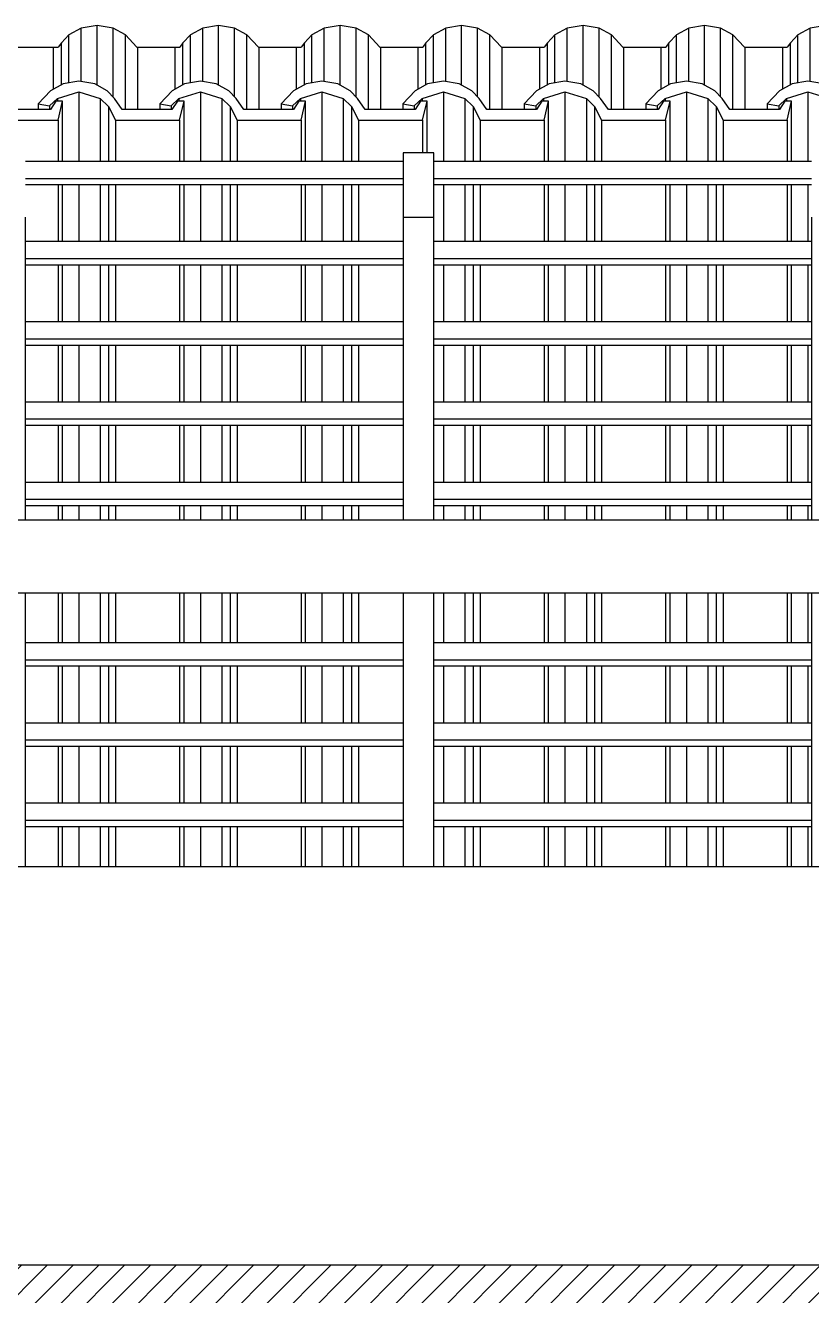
# Model space of a CAD drawing. Header units: metres. Extents: x 49 to 320, y -91 to 27.
# Drawn here: x 223.658 to 224.952, y 23.136 to 25.228 of the extents above; entities that cross this region are included whole.
import ezdxf

# ---------------------------------------------------------------- set-up
doc = ezdxf.new("R2010")
doc.units = ezdxf.units.M
doc.header["$LTSCALE"] = 0.2
for name, color, linetype in [('ARQ-___-___-VST', 9, 'Continuous'), ('ARQ-ALV-BXA', 1, 'Continuous'), ('ARQ-COB', 4, 'Continuous'), ('ARQ-FOR', 2, 'Continuous'), ('ARQ-LAJ', 12, 'Continuous'), ('ARQ-LAJ-___-HTC', 13, 'Continuous')]:
    doc.layers.add(name, color=color, linetype=linetype)

msp = doc.modelspace()

# ---------------------------------------------------------------- hatches: boundary and pattern name
at = {"layer": 'ARQ-LAJ-___-HTC'}
h = msp.add_hatch(dxfattribs=at)
h.set_pattern_fill('_U', color=256, scale=0.03, angle=45, style=0, pattern_type=0)
h.set_pattern_definition([(45, (285.188165, 19.386), (-0.021213203, 0.021213203), [])])
h.paths.add_polyline_path([(218.9259, 23.086), (218.9259, 23.186), (202.7109, 23.186), (202.7109, 23.086)])
h.paths.add_polyline_path([(220.0759, 23.186), (220.0759, 23.086), (236.2909, 23.086), (236.2909, 23.186)])

# ---------------------------------------------------------------- linework, layer by layer
at = {"layer": 'ARQ-___-___-VST'}
for p, q in [((223.7294, 25.2123), (223.7171, 25.1993)), ((223.7498, 25.2234), (223.7294, 25.2123)), ((223.7294, 25.1334), (223.7294, 25.2123)), ((223.7759, 25.2281), (223.7498, 25.2234)), ((223.7498, 25.1357), (223.7498, 25.2234)), ((223.8021, 25.2234), (223.7759, 25.2281)), ((223.7759, 25.1296), (223.7759, 25.2281)), ((223.8225, 25.2123), (223.8021, 25.2234)), ((223.8021, 25.1104), (223.8021, 25.2234)), ((223.8414, 25.192), (223.8225, 25.2123)), ((223.8225, 25.0897), (223.8225, 25.2123)), ((223.9294, 25.2123), (223.9171, 25.1993)), ((223.9498, 25.2234), (223.9294, 25.2123)), ((223.9294, 25.1334), (223.9294, 25.2123)), ((223.9759, 25.2281), (223.9498, 25.2234)), ((223.9498, 25.1357), (223.9498, 25.2234)), ((224.0021, 25.2234), (223.9759, 25.2281)), ((223.9759, 25.1296), (223.9759, 25.2281)), ((224.0225, 25.2123), (224.0021, 25.2234)), ((224.0021, 25.1104), (224.0021, 25.2234)), ((224.0414, 25.192), (224.0225, 25.2123)), ((224.0225, 25.0897), (224.0225, 25.2123)), ((224.1294, 25.2123), (224.1171, 25.1993)), ((224.1498, 25.2234), (224.1294, 25.2123)), ((224.1294, 25.1334), (224.1294, 25.2123)), ((224.1759, 25.2281), (224.1498, 25.2234)), ((224.1498, 25.1357), (224.1498, 25.2234)), ((224.2021, 25.2234), (224.1759, 25.2281)), ((224.1759, 25.1296), (224.1759, 25.2281)), ((224.2225, 25.2123), (224.2021, 25.2234)), ((224.2021, 25.1104), (224.2021, 25.2234)), ((224.2414, 25.192), (224.2225, 25.2123)), ((224.2225, 25.0897), (224.2225, 25.2123)), ((224.3294, 25.2123), (224.3171, 25.1993)), ((224.3498, 25.2234), (224.3294, 25.2123)), ((224.3294, 25.1334), (224.3294, 25.2123)), ((224.3759, 25.2281), (224.3498, 25.2234)), ((224.3498, 25.1357), (224.3498, 25.2234)), ((224.4021, 25.2234), (224.3759, 25.2281)), ((224.3759, 25.1296), (224.3759, 25.2281)), ((224.4225, 25.2123), (224.4021, 25.2234)), ((224.4021, 25.1104), (224.4021, 25.2234)), ((224.4414, 25.192), (224.4225, 25.2123)), ((224.4225, 25.0897), (224.4225, 25.2123)), ((224.5294, 25.2123), (224.5171, 25.1993)), ((224.5498, 25.2234), (224.5294, 25.2123)), ((224.5294, 25.1334), (224.5294, 25.2123)), ((224.5759, 25.2281), (224.5498, 25.2234)), ((224.5498, 25.1357), (224.5498, 25.2234)), ((224.6021, 25.2234), (224.5759, 25.2281)), ((224.5759, 25.1296), (224.5759, 25.2281)), ((224.6225, 25.2123), (224.6021, 25.2234)), ((224.6021, 25.1104), (224.6021, 25.2234)), ((224.6414, 25.192), (224.6225, 25.2123)), ((224.6225, 25.0897), (224.6225, 25.2123)), ((224.7294, 25.2123), (224.7171, 25.1993)), ((224.7498, 25.2234), (224.7294, 25.2123)), ((224.7294, 25.1334), (224.7294, 25.2123)), ((224.7759, 25.2281), (224.7498, 25.2234)), ((224.7498, 25.1357), (224.7498, 25.2234)), ((224.8021, 25.2234), (224.7759, 25.2281)), ((224.7759, 25.1296), (224.7759, 25.2281)), ((224.8225, 25.2123), (224.8021, 25.2234)), ((224.8021, 25.1104), (224.8021, 25.2234)), ((224.8414, 25.192), (224.8225, 25.2123)), ((224.8225, 25.0897), (224.8225, 25.2123)), ((224.9294, 25.2123), (224.9171, 25.1993)), ((224.9498, 25.2234), (224.9294, 25.2123)), ((224.9294, 25.1334), (224.9294, 25.2123)), ((224.9759, 25.2281), (224.9498, 25.2234)), ((224.9498, 25.1357), (224.9498, 25.2234)), ((223.6414, 25.192), (223.7119, 25.192)), ((223.7044, 25.1233), (223.7044, 25.192)), ((223.7171, 25.1993), (223.7119, 25.192)), ((223.7171, 25.1302), (223.7171, 25.1993)), ((223.8414, 25.192), (223.9119, 25.192)), ((223.8428, 25.0897), (223.8428, 25.192)), ((223.9044, 25.1233), (223.9044, 25.192)), ((223.9171, 25.1993), (223.9119, 25.192)), ((223.9171, 25.1302), (223.9171, 25.1993)), ((224.0414, 25.192), (224.1119, 25.192)), ((224.0428, 25.0897), (224.0428, 25.192)), ((224.1044, 25.1233), (224.1044, 25.192)), ((224.1171, 25.1993), (224.1119, 25.192)), ((224.1171, 25.1302), (224.1171, 25.1993)), ((224.2414, 25.192), (224.3119, 25.192)), ((224.2428, 25.0897), (224.2428, 25.192)), ((224.3044, 25.1233), (224.3044, 25.192)), ((224.3171, 25.1993), (224.3119, 25.192)), ((224.3171, 25.1302), (224.3171, 25.1993)), ((224.4414, 25.192), (224.5119, 25.192)), ((224.4428, 25.0897), (224.4428, 25.192)), ((224.5044, 25.1233), (224.5044, 25.192)), ((224.5171, 25.1993), (224.5119, 25.192)), ((224.5171, 25.1302), (224.5171, 25.1993)), ((224.6414, 25.192), (224.7119, 25.192)), ((224.6428, 25.0897), (224.6428, 25.192)), ((224.7044, 25.1233), (224.7044, 25.192)), ((224.7171, 25.1993), (224.7119, 25.192)), ((224.7171, 25.1302), (224.7171, 25.1993)), ((224.8414, 25.192), (224.9119, 25.192)), ((224.8428, 25.0897), (224.8428, 25.192)), ((224.9044, 25.1233), (224.9044, 25.192)), ((224.9171, 25.1993), (224.9119, 25.192)), ((224.9171, 25.1302), (224.9171, 25.1993)), ((223.7107, 25.1075), (223.7107, 25.1035)), ((223.7459, 25.1189), (223.7459, 25.004)), ((223.7812, 25.1075), (223.7812, 25.004)), ((223.9107, 25.1075), (223.9107, 25.1035)), ((223.9459, 25.1189), (223.9459, 25.004)), ((223.9812, 25.1075), (223.9812, 25.004)), ((224.1107, 25.1075), (224.1107, 25.1035)), ((224.1459, 25.1189), (224.1459, 25.004)), ((224.1812, 25.1075), (224.1812, 25.004)), ((224.3107, 25.1075), (224.3107, 25.1035)), ((224.3459, 25.1189), (224.3459, 25.004)), ((224.3812, 25.1075), (224.3812, 25.004)), ((224.5107, 25.1075), (224.5107, 25.1035)), ((224.5459, 25.1189), (224.5459, 25.004)), ((224.5812, 25.1075), (224.5812, 25.004)), ((224.7107, 25.1075), (224.7107, 25.1035)), ((224.7459, 25.1189), (224.7459, 25.004)), ((224.7812, 25.1075), (224.7812, 25.004)), ((224.9107, 25.1075), (224.9107, 25.1035)), ((224.9459, 25.1189), (224.9459, 25.004)), ((223.6791, 25.0988), (223.6791, 25.0897)), ((223.6978, 25.0955), (223.6978, 25.0897)), ((223.7191, 25.004), (223.7191, 25.1035)), ((223.7949, 25.0945), (223.7949, 25.004)), ((223.8791, 25.0988), (223.8791, 25.0897)), ((223.8978, 25.0955), (223.8978, 25.0897)), ((223.9191, 25.004), (223.9191, 25.1035)), ((223.9949, 25.0945), (223.9949, 25.004)), ((224.0791, 25.0988), (224.0791, 25.0897)), ((224.0978, 25.0955), (224.0978, 25.0897)), ((224.1191, 25.004), (224.1191, 25.1035)), ((224.1949, 25.0945), (224.1949, 25.004)), ((224.2791, 25.0988), (224.2791, 25.0897)), ((224.2978, 25.0955), (224.2978, 25.0897)), ((224.3191, 25.0182), (224.3191, 25.1035)), ((224.3949, 25.0945), (224.3949, 25.004)), ((224.4791, 25.0988), (224.4791, 25.0897)), ((224.4978, 25.0955), (224.4978, 25.0897)), ((224.5191, 25.004), (224.5191, 25.1035)), ((224.5949, 25.0945), (224.5949, 25.004)), ((224.6791, 25.0988), (224.6791, 25.0897)), ((224.6978, 25.0955), (224.6978, 25.0897)), ((224.7191, 25.004), (224.7191, 25.1035)), ((224.7949, 25.0945), (224.7949, 25.004)), ((224.8791, 25.0988), (224.8791, 25.0897)), ((224.8978, 25.0955), (224.8978, 25.0897)), ((224.9191, 25.004), (224.9191, 25.1035)), ((223.7116, 25.0722), (223.7116, 25.004)), ((223.8064, 25.0722), (223.8064, 25.004)), ((223.9116, 25.0722), (223.9116, 25.004)), ((224.0064, 25.0722), (224.0064, 25.004)), ((224.1116, 25.0722), (224.1116, 25.004)), ((224.2064, 25.0722), (224.2064, 25.004)), ((224.3116, 25.0722), (224.3116, 25.0182)), ((224.4064, 25.0722), (224.4064, 25.004)), ((224.5116, 25.0722), (224.5116, 25.004)), ((224.6064, 25.0722), (224.6064, 25.004)), ((224.7116, 25.0722), (224.7116, 25.004)), ((224.8064, 25.0722), (224.8064, 25.004)), ((224.9116, 25.0722), (224.9116, 25.004)), ((224.2799, 25.004), (223.6579, 25.004)), ((224.9519, 25.004), (224.3299, 25.004)), ((223.6579, 24.9757), (224.2799, 24.9757)), ((223.6579, 24.9658), (224.2799, 24.9658)), ((223.7116, 24.9658), (223.7116, 24.8719)), ((223.7191, 24.8719), (223.7191, 24.9658)), ((223.7459, 24.9658), (223.7459, 24.8719)), ((223.7812, 24.9658), (223.7812, 24.8719)), ((223.7949, 24.9658), (223.7949, 24.8719)), ((223.8064, 24.9658), (223.8064, 24.8719)), ((223.9116, 24.9658), (223.9116, 24.8719)), ((223.9191, 24.8719), (223.9191, 24.9658)), ((223.9459, 24.9658), (223.9459, 24.8719)), ((223.9812, 24.9658), (223.9812, 24.8719)), ((223.9949, 24.9658), (223.9949, 24.8719)), ((224.0064, 24.9658), (224.0064, 24.8719)), ((224.1116, 24.9658), (224.1116, 24.8719)), ((224.1191, 24.8719), (224.1191, 24.9658)), ((224.1459, 24.9658), (224.1459, 24.8719)), ((224.1812, 24.9658), (224.1812, 24.8719)), ((224.1949, 24.9658), (224.1949, 24.8719)), ((224.2064, 24.9658), (224.2064, 24.8719)), ((224.3299, 24.9757), (224.9519, 24.9757)), ((224.3299, 24.9658), (224.9519, 24.9658)), ((224.3459, 24.9658), (224.3459, 24.8719)), ((224.3812, 24.9658), (224.3812, 24.8719)), ((224.3949, 24.9658), (224.3949, 24.8719)), ((224.4064, 24.9658), (224.4064, 24.8719)), ((224.5116, 24.9658), (224.5116, 24.8719)), ((224.5191, 24.8719), (224.5191, 24.9658)), ((224.5459, 24.9658), (224.5459, 24.8719)), ((224.5812, 24.9658), (224.5812, 24.8719)), ((224.5949, 24.9658), (224.5949, 24.8719)), ((224.6064, 24.9658), (224.6064, 24.8719)), ((224.7116, 24.9658), (224.7116, 24.8719)), ((224.7191, 24.8719), (224.7191, 24.9658)), ((224.7459, 24.9658), (224.7459, 24.8719)), ((224.7812, 24.9658), (224.7812, 24.8719)), ((224.7949, 24.9658), (224.7949, 24.8719)), ((224.8064, 24.9658), (224.8064, 24.8719)), ((224.9116, 24.9658), (224.9116, 24.8719)), ((224.9191, 24.8719), (224.9191, 24.9658)), ((224.9459, 24.9658), (224.9459, 24.8719)), ((223.6579, 24.4133), (223.6579, 24.9123)), ((224.2799, 24.9123), (224.2799, 24.4133)), ((224.3299, 24.4133), (224.3299, 24.9123)), ((224.9519, 24.9123), (224.9519, 24.4133)), ((224.2799, 24.8719), (223.6579, 24.8719)), ((224.9519, 24.8719), (224.3299, 24.8719)), ((224.2799, 24.8436), (223.6579, 24.8436)), ((223.6579, 24.8337), (224.2799, 24.8337)), ((223.7116, 24.8337), (223.7116, 24.7398)), ((223.7191, 24.7398), (223.7191, 24.8337)), ((223.7459, 24.8337), (223.7459, 24.7398)), ((223.7812, 24.8337), (223.7812, 24.7398)), ((223.7949, 24.8337), (223.7949, 24.7398)), ((223.8064, 24.8337), (223.8064, 24.7398)), ((223.9116, 24.8337), (223.9116, 24.7398)), ((223.9191, 24.7398), (223.9191, 24.8337)), ((223.9459, 24.8337), (223.9459, 24.7398)), ((223.9812, 24.8337), (223.9812, 24.7398)), ((223.9949, 24.8337), (223.9949, 24.7398)), ((224.0064, 24.8337), (224.0064, 24.7398)), ((224.1116, 24.8337), (224.1116, 24.7398)), ((224.1191, 24.7398), (224.1191, 24.8337)), ((224.1459, 24.8337), (224.1459, 24.7398)), ((224.1812, 24.8337), (224.1812, 24.7398)), ((224.1949, 24.8337), (224.1949, 24.7398)), ((224.2064, 24.8337), (224.2064, 24.7398)), ((224.9519, 24.8436), (224.3299, 24.8436)), ((224.3299, 24.8337), (224.9519, 24.8337)), ((224.3459, 24.8337), (224.3459, 24.7398)), ((224.3812, 24.8337), (224.3812, 24.7398)), ((224.3949, 24.8337), (224.3949, 24.7398)), ((224.4064, 24.8337), (224.4064, 24.7398)), ((224.5116, 24.8337), (224.5116, 24.7398)), ((224.5191, 24.7398), (224.5191, 24.8337)), ((224.5459, 24.8337), (224.5459, 24.7398)), ((224.5812, 24.8337), (224.5812, 24.7398)), ((224.5949, 24.8337), (224.5949, 24.7398)), ((224.6064, 24.8337), (224.6064, 24.7398)), ((224.7116, 24.8337), (224.7116, 24.7398)), ((224.7191, 24.7398), (224.7191, 24.8337)), ((224.7459, 24.8337), (224.7459, 24.7398)), ((224.7812, 24.8337), (224.7812, 24.7398)), ((224.7949, 24.8337), (224.7949, 24.7398)), ((224.8064, 24.8337), (224.8064, 24.7398)), ((224.9116, 24.8337), (224.9116, 24.7398)), ((224.9191, 24.7398), (224.9191, 24.8337)), ((224.9459, 24.8337), (224.9459, 24.7398)), ((224.2799, 24.7398), (223.6579, 24.7398)), ((224.9519, 24.7398), (224.3299, 24.7398)), ((224.2799, 24.7114), (223.6579, 24.7114)), ((224.9519, 24.7114), (224.3299, 24.7114)), ((223.6579, 24.7015), (224.2799, 24.7015)), ((223.7116, 24.7015), (223.7116, 24.6076)), ((223.7191, 24.6076), (223.7191, 24.7015)), ((223.7459, 24.7015), (223.7459, 24.6076)), ((223.7812, 24.7015), (223.7812, 24.6076)), ((223.7949, 24.7015), (223.7949, 24.6076)), ((223.8064, 24.7015), (223.8064, 24.6076)), ((223.9116, 24.7015), (223.9116, 24.6076)), ((223.9191, 24.6076), (223.9191, 24.7015)), ((223.9459, 24.7015), (223.9459, 24.6076)), ((223.9812, 24.7015), (223.9812, 24.6076)), ((223.9949, 24.7015), (223.9949, 24.6076)), ((224.0064, 24.7015), (224.0064, 24.6076)), ((224.1116, 24.7015), (224.1116, 24.6076)), ((224.1191, 24.6076), (224.1191, 24.7015)), ((224.1459, 24.7015), (224.1459, 24.6076)), ((224.1812, 24.7015), (224.1812, 24.6076)), ((224.1949, 24.7015), (224.1949, 24.6076)), ((224.2064, 24.7015), (224.2064, 24.6076)), ((224.3299, 24.7015), (224.9519, 24.7015)), ((224.3459, 24.7015), (224.3459, 24.6076)), ((224.3812, 24.7015), (224.3812, 24.6076)), ((224.3949, 24.7015), (224.3949, 24.6076)), ((224.4064, 24.7015), (224.4064, 24.6076)), ((224.5116, 24.7015), (224.5116, 24.6076)), ((224.5191, 24.6076), (224.5191, 24.7015)), ((224.5459, 24.7015), (224.5459, 24.6076)), ((224.5812, 24.7015), (224.5812, 24.6076)), ((224.5949, 24.7015), (224.5949, 24.6076)), ((224.6064, 24.7015), (224.6064, 24.6076)), ((224.7116, 24.7015), (224.7116, 24.6076)), ((224.7191, 24.6076), (224.7191, 24.7015)), ((224.7459, 24.7015), (224.7459, 24.6076)), ((224.7812, 24.7015), (224.7812, 24.6076)), ((224.7949, 24.7015), (224.7949, 24.6076)), ((224.8064, 24.7015), (224.8064, 24.6076)), ((224.9116, 24.7015), (224.9116, 24.6076)), ((224.9191, 24.6076), (224.9191, 24.7015)), ((224.9459, 24.7015), (224.9459, 24.6076)), ((224.2799, 24.6076), (223.6579, 24.6076)), ((224.9519, 24.6076), (224.3299, 24.6076)), ((224.2799, 24.5793), (223.6579, 24.5793)), ((223.6579, 24.5694), (224.2799, 24.5694)), ((223.7116, 24.5694), (223.7116, 24.4755)), ((223.7191, 24.4755), (223.7191, 24.5694)), ((223.7459, 24.5694), (223.7459, 24.4755)), ((223.7812, 24.5694), (223.7812, 24.4755)), ((223.7949, 24.5694), (223.7949, 24.4755)), ((223.8064, 24.5694), (223.8064, 24.4755)), ((223.9116, 24.5694), (223.9116, 24.4755)), ((223.9191, 24.4755), (223.9191, 24.5694)), ((223.9459, 24.5694), (223.9459, 24.4755)), ((223.9812, 24.5694), (223.9812, 24.4755)), ((223.9949, 24.5694), (223.9949, 24.4755)), ((224.0064, 24.5694), (224.0064, 24.4755)), ((224.1116, 24.5694), (224.1116, 24.4755)), ((224.1191, 24.4755), (224.1191, 24.5694)), ((224.1459, 24.5694), (224.1459, 24.4755)), ((224.1812, 24.5694), (224.1812, 24.4755)), ((224.1949, 24.5694), (224.1949, 24.4755)), ((224.2064, 24.5694), (224.2064, 24.4755)), ((224.9519, 24.5793), (224.3299, 24.5793)), ((224.3299, 24.5694), (224.9519, 24.5694)), ((224.3459, 24.5694), (224.3459, 24.4755)), ((224.3812, 24.5694), (224.3812, 24.4755)), ((224.3949, 24.5694), (224.3949, 24.4755)), ((224.4064, 24.5694), (224.4064, 24.4755)), ((224.5116, 24.5694), (224.5116, 24.4755)), ((224.5191, 24.4755), (224.5191, 24.5694)), ((224.5459, 24.5694), (224.5459, 24.4755)), ((224.5812, 24.5694), (224.5812, 24.4755)), ((224.5949, 24.5694), (224.5949, 24.4755)), ((224.6064, 24.5694), (224.6064, 24.4755)), ((224.7116, 24.5694), (224.7116, 24.4755)), ((224.7191, 24.4755), (224.7191, 24.5694)), ((224.7459, 24.5694), (224.7459, 24.4755)), ((224.7812, 24.5694), (224.7812, 24.4755)), ((224.7949, 24.5694), (224.7949, 24.4755)), ((224.8064, 24.5694), (224.8064, 24.4755)), ((224.9116, 24.5694), (224.9116, 24.4755)), ((224.9191, 24.4755), (224.9191, 24.5694)), ((224.9459, 24.5694), (224.9459, 24.4755)), ((224.2799, 24.4755), (223.6579, 24.4755)), ((224.9519, 24.4755), (224.3299, 24.4755)), ((224.2799, 24.4472), (223.6579, 24.4472)), ((223.6579, 24.4373), (224.2799, 24.4373)), ((223.7116, 24.4373), (223.7116, 24.4133)), ((223.7191, 24.4133), (223.7191, 24.4373)), ((223.7459, 24.4373), (223.7459, 24.4133)), ((223.7812, 24.4373), (223.7812, 24.4133)), ((223.7949, 24.4373), (223.7949, 24.4133)), ((223.8064, 24.4373), (223.8064, 24.4133)), ((223.9116, 24.4373), (223.9116, 24.4133)), ((223.9191, 24.4133), (223.9191, 24.4373)), ((223.9459, 24.4373), (223.9459, 24.4133)), ((223.9812, 24.4373), (223.9812, 24.4133)), ((223.9949, 24.4373), (223.9949, 24.4133)), ((224.0064, 24.4373), (224.0064, 24.4133)), ((224.1116, 24.4373), (224.1116, 24.4133)), ((224.1191, 24.4133), (224.1191, 24.4373)), ((224.1459, 24.4373), (224.1459, 24.4133)), ((224.1812, 24.4373), (224.1812, 24.4133)), ((224.1949, 24.4373), (224.1949, 24.4133)), ((224.2064, 24.4373), (224.2064, 24.4133)), ((224.9519, 24.4472), (224.3299, 24.4472)), ((224.3299, 24.4373), (224.9519, 24.4373)), ((224.3459, 24.4373), (224.3459, 24.4133)), ((224.3812, 24.4373), (224.3812, 24.4133)), ((224.3949, 24.4373), (224.3949, 24.4133)), ((224.4064, 24.4373), (224.4064, 24.4133)), ((224.5116, 24.4373), (224.5116, 24.4133)), ((224.5191, 24.4133), (224.5191, 24.4373)), ((224.5459, 24.4373), (224.5459, 24.4133)), ((224.5812, 24.4373), (224.5812, 24.4133)), ((224.5949, 24.4373), (224.5949, 24.4133)), ((224.6064, 24.4373), (224.6064, 24.4133)), ((224.7116, 24.4373), (224.7116, 24.4133)), ((224.7191, 24.4133), (224.7191, 24.4373)), ((224.7459, 24.4373), (224.7459, 24.4133)), ((224.7812, 24.4373), (224.7812, 24.4133)), ((224.7949, 24.4373), (224.7949, 24.4133)), ((224.8064, 24.4373), (224.8064, 24.4133)), ((224.9116, 24.4373), (224.9116, 24.4133)), ((224.9191, 24.4133), (224.9191, 24.4373)), ((224.9459, 24.4373), (224.9459, 24.4133)), ((225.4459, 24.4133), (220.1759, 24.4133)), ((220.1759, 24.2933), (225.4459, 24.2933)), ((223.6579, 23.842), (223.6579, 24.2933)), ((223.7116, 24.2933), (223.7116, 24.2112)), ((223.7191, 24.2112), (223.7191, 24.2933)), ((223.7459, 24.2933), (223.7459, 24.2112)), ((223.7812, 24.2933), (223.7812, 24.2112)), ((223.7949, 24.2933), (223.7949, 24.2112)), ((223.8064, 24.2933), (223.8064, 24.2112)), ((223.9116, 24.2933), (223.9116, 24.2112)), ((223.9191, 24.2112), (223.9191, 24.2933)), ((223.9459, 24.2933), (223.9459, 24.2112)), ((223.9812, 24.2933), (223.9812, 24.2112)), ((223.9949, 24.2933), (223.9949, 24.2112)), ((224.0064, 24.2933), (224.0064, 24.2112)), ((224.1116, 24.2933), (224.1116, 24.2112)), ((224.1191, 24.2112), (224.1191, 24.2933)), ((224.1459, 24.2933), (224.1459, 24.2112)), ((224.1812, 24.2933), (224.1812, 24.2112)), ((224.1949, 24.2933), (224.1949, 24.2112)), ((224.2064, 24.2933), (224.2064, 24.2112)), ((224.2799, 24.2933), (224.2799, 23.842)), ((224.3299, 23.842), (224.3299, 24.2933)), ((224.3459, 24.2933), (224.3459, 24.2112)), ((224.3812, 24.2933), (224.3812, 24.2112)), ((224.3949, 24.2933), (224.3949, 24.2112)), ((224.4064, 24.2933), (224.4064, 24.2112)), ((224.5116, 24.2933), (224.5116, 24.2112)), ((224.5191, 24.2112), (224.5191, 24.2933)), ((224.5459, 24.2933), (224.5459, 24.2112)), ((224.5812, 24.2933), (224.5812, 24.2112)), ((224.5949, 24.2933), (224.5949, 24.2112)), ((224.6064, 24.2933), (224.6064, 24.2112)), ((224.7116, 24.2933), (224.7116, 24.2112)), ((224.7191, 24.2112), (224.7191, 24.2933)), ((224.7459, 24.2933), (224.7459, 24.2112)), ((224.7812, 24.2933), (224.7812, 24.2112)), ((224.7949, 24.2933), (224.7949, 24.2112)), ((224.8064, 24.2933), (224.8064, 24.2112)), ((224.9116, 24.2933), (224.9116, 24.2112)), ((224.9191, 24.2112), (224.9191, 24.2933)), ((224.9459, 24.2933), (224.9459, 24.2112)), ((224.9519, 24.2933), (224.9519, 23.842)), ((224.2799, 24.2112), (223.6579, 24.2112)), ((224.9519, 24.2112), (224.3299, 24.2112)), ((223.6579, 24.1829), (224.2799, 24.1829)), ((223.6579, 24.173), (224.2799, 24.173)), ((223.7116, 24.173), (223.7116, 24.0791)), ((223.7191, 24.0791), (223.7191, 24.173)), ((223.7459, 24.173), (223.7459, 24.0791)), ((223.7812, 24.173), (223.7812, 24.0791)), ((223.7949, 24.173), (223.7949, 24.0791)), ((223.8064, 24.173), (223.8064, 24.0791)), ((223.9116, 24.173), (223.9116, 24.0791)), ((223.9191, 24.0791), (223.9191, 24.173)), ((223.9459, 24.173), (223.9459, 24.0791)), ((223.9812, 24.173), (223.9812, 24.0791)), ((223.9949, 24.173), (223.9949, 24.0791)), ((224.0064, 24.173), (224.0064, 24.0791)), ((224.1116, 24.173), (224.1116, 24.0791)), ((224.1191, 24.0791), (224.1191, 24.173)), ((224.1459, 24.173), (224.1459, 24.0791)), ((224.1812, 24.173), (224.1812, 24.0791)), ((224.1949, 24.173), (224.1949, 24.0791)), ((224.2064, 24.173), (224.2064, 24.0791)), ((224.3299, 24.1829), (224.9519, 24.1829)), ((224.3299, 24.173), (224.9519, 24.173)), ((224.3459, 24.173), (224.3459, 24.0791)), ((224.3812, 24.173), (224.3812, 24.0791)), ((224.3949, 24.173), (224.3949, 24.0791)), ((224.4064, 24.173), (224.4064, 24.0791)), ((224.5116, 24.173), (224.5116, 24.0791)), ((224.5191, 24.0791), (224.5191, 24.173)), ((224.5459, 24.173), (224.5459, 24.0791)), ((224.5812, 24.173), (224.5812, 24.0791)), ((224.5949, 24.173), (224.5949, 24.0791)), ((224.6064, 24.173), (224.6064, 24.0791)), ((224.7116, 24.173), (224.7116, 24.0791)), ((224.7191, 24.0791), (224.7191, 24.173)), ((224.7459, 24.173), (224.7459, 24.0791)), ((224.7812, 24.173), (224.7812, 24.0791)), ((224.7949, 24.173), (224.7949, 24.0791)), ((224.8064, 24.173), (224.8064, 24.0791)), ((224.9116, 24.173), (224.9116, 24.0791)), ((224.9191, 24.0791), (224.9191, 24.173)), ((224.9459, 24.173), (224.9459, 24.0791)), ((224.2799, 24.0791), (223.6579, 24.0791)), ((224.9519, 24.0791), (224.3299, 24.0791)), ((224.2799, 24.0507), (223.6579, 24.0507)), ((223.6579, 24.0408), (224.2799, 24.0408)), ((223.7116, 24.0408), (223.7116, 23.9469)), ((223.7191, 23.9469), (223.7191, 24.0408)), ((223.7459, 24.0408), (223.7459, 23.9469)), ((223.7812, 24.0408), (223.7812, 23.9469)), ((223.7949, 24.0408), (223.7949, 23.9469)), ((223.8064, 24.0408), (223.8064, 23.9469)), ((223.9116, 24.0408), (223.9116, 23.9469)), ((223.9191, 23.9469), (223.9191, 24.0408)), ((223.9459, 24.0408), (223.9459, 23.9469)), ((223.9812, 24.0408), (223.9812, 23.9469)), ((223.9949, 24.0408), (223.9949, 23.9469)), ((224.0064, 24.0408), (224.0064, 23.9469)), ((224.1116, 24.0408), (224.1116, 23.9469)), ((224.1191, 23.9469), (224.1191, 24.0408)), ((224.1459, 24.0408), (224.1459, 23.9469)), ((224.1812, 24.0408), (224.1812, 23.9469)), ((224.1949, 24.0408), (224.1949, 23.9469)), ((224.2064, 24.0408), (224.2064, 23.9469)), ((224.9519, 24.0507), (224.3299, 24.0507)), ((224.3299, 24.0408), (224.9519, 24.0408)), ((224.3459, 24.0408), (224.3459, 23.9469)), ((224.3812, 24.0408), (224.3812, 23.9469)), ((224.3949, 24.0408), (224.3949, 23.9469)), ((224.4064, 24.0408), (224.4064, 23.9469)), ((224.5116, 24.0408), (224.5116, 23.9469)), ((224.5191, 23.9469), (224.5191, 24.0408)), ((224.5459, 24.0408), (224.5459, 23.9469)), ((224.5812, 24.0408), (224.5812, 23.9469)), ((224.5949, 24.0408), (224.5949, 23.9469)), ((224.6064, 24.0408), (224.6064, 23.9469)), ((224.7116, 24.0408), (224.7116, 23.9469)), ((224.7191, 23.9469), (224.7191, 24.0408)), ((224.7459, 24.0408), (224.7459, 23.9469)), ((224.7812, 24.0408), (224.7812, 23.9469)), ((224.7949, 24.0408), (224.7949, 23.9469)), ((224.8064, 24.0408), (224.8064, 23.9469)), ((224.9116, 24.0408), (224.9116, 23.9469)), ((224.9191, 23.9469), (224.9191, 24.0408)), ((224.9459, 24.0408), (224.9459, 23.9469)), ((224.2799, 23.9469), (223.6579, 23.9469)), ((224.9519, 23.9469), (224.3299, 23.9469)), ((224.2799, 23.9186), (223.6579, 23.9186)), ((224.9519, 23.9186), (224.3299, 23.9186)), ((223.6579, 23.9087), (224.2799, 23.9087)), ((223.7116, 23.9087), (223.7116, 23.842)), ((223.7191, 23.842), (223.7191, 23.9087)), ((223.7459, 23.9087), (223.7459, 23.842)), ((223.7812, 23.9087), (223.7812, 23.842)), ((223.7949, 23.9087), (223.7949, 23.842)), ((223.8064, 23.9087), (223.8064, 23.842)), ((223.9116, 23.9087), (223.9116, 23.842)), ((223.9191, 23.842), (223.9191, 23.9087)), ((223.9459, 23.9087), (223.9459, 23.842)), ((223.9812, 23.9087), (223.9812, 23.842)), ((223.9949, 23.9087), (223.9949, 23.842)), ((224.0064, 23.9087), (224.0064, 23.842)), ((224.1116, 23.9087), (224.1116, 23.842)), ((224.1191, 23.842), (224.1191, 23.9087)), ((224.1459, 23.9087), (224.1459, 23.842)), ((224.1812, 23.9087), (224.1812, 23.842)), ((224.1949, 23.9087), (224.1949, 23.842)), ((224.2064, 23.9087), (224.2064, 23.842)), ((224.3299, 23.9087), (224.9519, 23.9087)), ((224.3459, 23.9087), (224.3459, 23.842)), ((224.3812, 23.9087), (224.3812, 23.842)), ((224.3949, 23.9087), (224.3949, 23.842)), ((224.4064, 23.9087), (224.4064, 23.842)), ((224.5116, 23.9087), (224.5116, 23.842)), ((224.5191, 23.842), (224.5191, 23.9087)), ((224.5459, 23.9087), (224.5459, 23.842)), ((224.5812, 23.9087), (224.5812, 23.842)), ((224.5949, 23.9087), (224.5949, 23.842)), ((224.6064, 23.9087), (224.6064, 23.842)), ((224.7116, 23.9087), (224.7116, 23.842)), ((224.7191, 23.842), (224.7191, 23.9087)), ((224.7459, 23.9087), (224.7459, 23.842)), ((224.7812, 23.9087), (224.7812, 23.842)), ((224.7949, 23.9087), (224.7949, 23.842)), ((224.8064, 23.9087), (224.8064, 23.842)), ((224.9116, 23.9087), (224.9116, 23.842)), ((224.9191, 23.842), (224.9191, 23.9087)), ((224.9459, 23.9087), (224.9459, 23.842))]:
    msp.add_line(p, q, dxfattribs=at)
at = {"layer": 'ARQ-ALV-BXA'}
msp.add_line((225.4459, 23.842), (220.1759, 23.842), dxfattribs=at)
at = {"layer": 'ARQ-COB'}
for p, q in [((223.7198, 25.1317), (223.6994, 25.1205)), ((223.7459, 25.1363), (223.7198, 25.1317)), ((223.7721, 25.1317), (223.7459, 25.1363)), ((223.7925, 25.1205), (223.7721, 25.1317)), ((223.9198, 25.1317), (223.8994, 25.1205)), ((223.9459, 25.1363), (223.9198, 25.1317)), ((223.9721, 25.1317), (223.9459, 25.1363)), ((223.9925, 25.1205), (223.9721, 25.1317)), ((224.1198, 25.1317), (224.0994, 25.1205)), ((224.1459, 25.1363), (224.1198, 25.1317)), ((224.1721, 25.1317), (224.1459, 25.1363)), ((224.1925, 25.1205), (224.1721, 25.1317)), ((224.3198, 25.1317), (224.2994, 25.1205)), ((224.3459, 25.1363), (224.3198, 25.1317)), ((224.3721, 25.1317), (224.3459, 25.1363)), ((224.3925, 25.1205), (224.3721, 25.1317)), ((224.5198, 25.1317), (224.4994, 25.1205)), ((224.5459, 25.1363), (224.5198, 25.1317)), ((224.5721, 25.1317), (224.5459, 25.1363)), ((224.5925, 25.1205), (224.5721, 25.1317)), ((224.7198, 25.1317), (224.6994, 25.1205)), ((224.7459, 25.1363), (224.7198, 25.1317)), ((224.7721, 25.1317), (224.7459, 25.1363)), ((224.7925, 25.1205), (224.7721, 25.1317)), ((224.9198, 25.1317), (224.8994, 25.1205)), ((224.9459, 25.1363), (224.9198, 25.1317)), ((224.9721, 25.1317), (224.9459, 25.1363)), ((223.6994, 25.1205), (223.6791, 25.0988)), ((223.6978, 25.0955), (223.7107, 25.1075)), ((223.7107, 25.1075), (223.7459, 25.1189)), ((223.7459, 25.1189), (223.7812, 25.1075)), ((223.7812, 25.1075), (223.7949, 25.0945)), ((223.8047, 25.1075), (223.7925, 25.1205)), ((223.8174, 25.0897), (223.8047, 25.1075)), ((223.8994, 25.1205), (223.8791, 25.0988)), ((223.8978, 25.0955), (223.9107, 25.1075)), ((223.9107, 25.1075), (223.9459, 25.1189)), ((223.9459, 25.1189), (223.9812, 25.1075)), ((223.9812, 25.1075), (223.9949, 25.0945)), ((224.0047, 25.1075), (223.9925, 25.1205)), ((224.0174, 25.0897), (224.0047, 25.1075)), ((224.0994, 25.1205), (224.0791, 25.0988)), ((224.0978, 25.0955), (224.1107, 25.1075)), ((224.1107, 25.1075), (224.1459, 25.1189)), ((224.1459, 25.1189), (224.1812, 25.1075)), ((224.1812, 25.1075), (224.1949, 25.0945)), ((224.2047, 25.1075), (224.1925, 25.1205)), ((224.2174, 25.0897), (224.2047, 25.1075)), ((224.2994, 25.1205), (224.2791, 25.0988)), ((224.2978, 25.0955), (224.3107, 25.1075)), ((224.3107, 25.1075), (224.3459, 25.1189)), ((224.3459, 25.1189), (224.3812, 25.1075)), ((224.3812, 25.1075), (224.3949, 25.0945)), ((224.4047, 25.1075), (224.3925, 25.1205)), ((224.4174, 25.0897), (224.4047, 25.1075)), ((224.4994, 25.1205), (224.4791, 25.0988)), ((224.4978, 25.0955), (224.5107, 25.1075)), ((224.5107, 25.1075), (224.5459, 25.1189)), ((224.5459, 25.1189), (224.5812, 25.1075)), ((224.5812, 25.1075), (224.5949, 25.0945)), ((224.6047, 25.1075), (224.5925, 25.1205)), ((224.6174, 25.0897), (224.6047, 25.1075)), ((224.6994, 25.1205), (224.6791, 25.0988)), ((224.6978, 25.0955), (224.7107, 25.1075)), ((224.7107, 25.1075), (224.7459, 25.1189)), ((224.7459, 25.1189), (224.7812, 25.1075)), ((224.7812, 25.1075), (224.7949, 25.0945)), ((224.8047, 25.1075), (224.7925, 25.1205)), ((224.8174, 25.0897), (224.8047, 25.1075)), ((224.8994, 25.1205), (224.8791, 25.0988)), ((224.8978, 25.0955), (224.9107, 25.1075)), ((224.9107, 25.1075), (224.9459, 25.1189)), ((224.9459, 25.1189), (224.9812, 25.1075)), ((223.6992, 25.0897), (223.6174, 25.0897)), ((223.6791, 25.0988), (223.6978, 25.0955)), ((223.7081, 25.1035), (223.6992, 25.0897)), ((223.7191, 25.1035), (223.7081, 25.1035)), ((223.7116, 25.0722), (223.7191, 25.1035)), ((223.7949, 25.0945), (223.8064, 25.0722)), ((223.8992, 25.0897), (223.8174, 25.0897)), ((223.8791, 25.0988), (223.8978, 25.0955)), ((223.9081, 25.1035), (223.8992, 25.0897)), ((223.9191, 25.1035), (223.9081, 25.1035)), ((223.9116, 25.0722), (223.9191, 25.1035)), ((223.9949, 25.0945), (224.0064, 25.0722)), ((224.0992, 25.0897), (224.0174, 25.0897)), ((224.0791, 25.0988), (224.0978, 25.0955)), ((224.1081, 25.1035), (224.0992, 25.0897)), ((224.1191, 25.1035), (224.1081, 25.1035)), ((224.1116, 25.0722), (224.1191, 25.1035)), ((224.1949, 25.0945), (224.2064, 25.0722)), ((224.2992, 25.0897), (224.2174, 25.0897)), ((224.2791, 25.0988), (224.2978, 25.0955)), ((224.3081, 25.1035), (224.2992, 25.0897)), ((224.3191, 25.1035), (224.3081, 25.1035)), ((224.3116, 25.0722), (224.3191, 25.1035)), ((224.3949, 25.0945), (224.4064, 25.0722)), ((224.4992, 25.0897), (224.4174, 25.0897)), ((224.4791, 25.0988), (224.4978, 25.0955)), ((224.5081, 25.1035), (224.4992, 25.0897)), ((224.5191, 25.1035), (224.5081, 25.1035)), ((224.5116, 25.0722), (224.5191, 25.1035)), ((224.5949, 25.0945), (224.6064, 25.0722)), ((224.6992, 25.0897), (224.6174, 25.0897)), ((224.6791, 25.0988), (224.6978, 25.0955)), ((224.7081, 25.1035), (224.6992, 25.0897)), ((224.7191, 25.1035), (224.7081, 25.1035)), ((224.7116, 25.0722), (224.7191, 25.1035)), ((224.7949, 25.0945), (224.8064, 25.0722)), ((224.8992, 25.0897), (224.8174, 25.0897)), ((224.8791, 25.0988), (224.8978, 25.0955)), ((224.9081, 25.1035), (224.8992, 25.0897)), ((224.9191, 25.1035), (224.9081, 25.1035)), ((224.9116, 25.0722), (224.9191, 25.1035)), ((223.6064, 25.0722), (223.7116, 25.0722)), ((223.8064, 25.0722), (223.9116, 25.0722)), ((224.0064, 25.0722), (224.1116, 25.0722)), ((224.2064, 25.0722), (224.3116, 25.0722)), ((224.4064, 25.0722), (224.5116, 25.0722)), ((224.6064, 25.0722), (224.7116, 25.0722)), ((224.8064, 25.0722), (224.9116, 25.0722))]:
    msp.add_line(p, q, dxfattribs=at)
at = {"layer": 'ARQ-FOR'}
for p, q in [((224.2799, 25.0182), (224.2799, 24.9123)), ((224.3299, 25.0182), (224.2799, 25.0182)), ((224.3299, 24.9123), (224.3299, 25.0182)), ((224.2799, 24.9123), (224.3299, 24.9123))]:
    msp.add_line(p, q, dxfattribs=at)
at = {"layer": 'ARQ-LAJ'}
msp.add_line((225.3709, 23.186), (220.1759, 23.186), dxfattribs=at)

doc.saveas('drawing.dxf')
